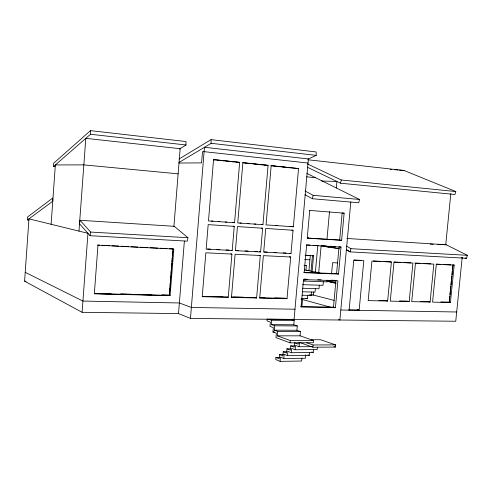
<?xml version="1.0" encoding="UTF-8"?>
<svg xmlns="http://www.w3.org/2000/svg" width="492" height="492" viewBox="0 0 492 492"><rect width="100%" height="100%" fill="white"/><g stroke="black" fill="none" stroke-linecap="round" stroke-linejoin="round"><path stroke-width="0.74" d="M55.042 166.671L53.523 166.53L53.536 163.344L90.473 130.638L185.964 141.542L186.037 144.98L179.543 149.076M27.472 219.949L27.503 217.033L52.773 198.03L52.755 201.259L27.472 219.949L28.991 220.041M82.09 312.303L24.6 281.196L28.96 218.848L87.951 233.3L82.09 312.303L178.51 313.601L190.459 318.41L455.752 321.251L462.16 257.66M51.113 224.278L55.35 164.931L83.849 164.888L178.135 173.83M78.978 231.105L85.799 138.35L180.146 148.695L173.897 226.615M169.396 293.81L169.279 295.335L162.403 295.169M169.519 292.285L169.888 287.715M170.011 286.19L170.373 281.621M170.496 280.096L170.865 275.526M170.988 274.001L171.351 269.432M171.474 267.906L171.843 263.337M171.966 261.812L172.329 257.242M172.452 255.717L172.821 251.148M173.006 248.86L169.396 295.378L94.513 293.583M170.103 295.63L173.842 249.057L97.976 245.194L94.335 293.829L170.103 295.63L168.688 295.12L161.819 294.954M178.51 313.601L184.377 241.117M190.459 318.41L204.469 147.292L308.392 158.934L294.062 319.523L292.838 319.13M231.917 254.093L205.853 252.802L202.23 296.682L228.27 297.297L231.917 254.093L230.797 253.86M234.253 226.357L208.184 224.623L206.16 249.13L232.218 250.483L234.253 226.357L233.134 226.191M234.561 222.728L239.665 162.323L213.553 159.574L208.485 220.939L234.561 222.728L232.876 222.501M260.286 255.502L235.114 254.253L231.468 297.371L256.615 297.967L260.286 255.502L259.112 255.268M262.642 228.239L237.458 226.566L235.422 250.649L260.594 251.953L262.642 228.239L261.461 228.079M262.949 224.678L268.085 165.318L242.87 162.661L237.765 222.95L262.949 224.678L261.769 224.524M267.248 318.761L267.058 320.925L270.372 322.051L269.991 326.411L273.349 327.586L272.962 331.971L276.369 333.195L275.981 337.61L290.096 342.838L313.275 342.746L313.478 340.507L300.058 335.833L277.316 335.821L277.709 331.399L274.284 330.181L274.671 325.784L271.295 324.615L271.676 320.249L268.343 319.13M279.757 357.426L275.932 357.475L275.748 359.547L280.089 361.362L301.657 361.036L301.904 358.274M283.263 354.591L279.554 354.627L279.179 358.816L275.932 357.475M280.089 361.362L280.465 357.167L283.779 358.52L305.452 358.231L305.766 354.757M290.698 257.015L263.38 255.655L259.708 298.041L287.002 298.681L290.698 257.015L289.468 256.781M293.066 230.262L265.735 228.448L263.687 252.113L291.006 253.528L293.066 230.262L291.83 230.096M293.373 226.763L298.539 168.522L271.178 165.644L266.043 224.887L293.373 226.763L292.137 226.609M286.959 351.712L283.226 351.743L282.857 355.962L279.554 354.627M283.779 358.52L284.155 354.295L287.519 355.642L309.302 355.384L309.554 352.586M290.704 348.791L286.959 348.816L286.578 353.065L283.226 351.743M287.519 355.642L287.9 351.38L291.313 352.715L313.207 352.493L313.459 349.677M290.096 342.838L290.298 340.562L277.316 335.821M294.511 345.827L290.741 345.845L290.36 350.132L286.959 348.816M291.313 352.715L291.701 348.428L295.169 349.744L317.168 349.566L317.365 347.432M300.058 335.833L300.452 331.473L296.916 330.273L297.303 325.938L293.81 324.781L294.191 320.476L290.747 319.369L269.093 319.136M295.169 349.744L295.557 345.421L299.081 346.731L312.807 346.645M309.72 210.435L307.236 238.171L341.639 240.305L344.136 213.177L342.149 212.999L339.664 240.022L341.639 240.305M298.226 342.672L298.097 344.123L294.585 342.832L294.198 347.149L290.741 345.845M301.885 306.707L302.531 299.56L301.006 299.523M307.992 238.663L308.115 237.273M299.081 346.731L299.474 342.377M327.235 280.422L327.106 281.867L304.972 281.092L305.175 278.896M319.603 272.98L305.962 270.096L306.356 265.686L304.197 265.25M308.921 270.711L310.28 255.6M301.313 298.57L307.266 298.712L307.58 295.237M311.03 271.375L312.451 255.594L313.539 255.791L312.113 271.602M302.143 295.206L311.122 295.44L311.436 291.934M313.588 291.977L313.312 295.034L310.003 294.948M315.39 272.076L317.814 245.293M315.347 288.589L315.028 292.125L302.248 291.762M318.607 273.681L321.141 245.754M311.424 339.744L320.563 339.732L335.587 344.867L335.384 347.075L312.863 347.223L313.072 344.984L306.817 342.752M319.314 285.194L318.994 288.755L302.371 288.25M326.996 239.106L329.505 211.597M323.342 281.75L323.016 285.335L302.518 284.665M336.319 187.969L336.915 181.474L321.627 181.001M331.547 273.89L332.574 262.666L337.555 262.9M335.433 307.672L301.061 307.033L303.521 279.567L337.912 280.803L335.433 307.672L333.49 307.143L335.95 280.372M338.527 274.069L336.565 273.663L339.043 246.763L341.017 247.07L338.527 274.069L304.142 272.685L306.614 245.084L341.017 247.07M350.808 201.966L339.886 320.009L338.582 319.634M349.117 310.144L353.773 260.145L363.803 260.643L359.142 310.317L357.143 309.788L358.674 309.812M391.386 262.015L371.915 261.049L368.182 300.6L387.647 301.061L391.386 262.015L389.996 261.781M409.178 301.571L412.923 263.085L394.006 262.144L390.267 301.122L409.178 301.571L407.062 301.086L399.51 300.907M430.094 302.063L433.846 264.124L415.463 263.208L411.718 301.627L430.094 302.063L427.935 301.59L420.297 301.405M445.752 244.585L450.826 193.59M449.141 302.395L449.288 300.87M449.442 299.339L449.749 296.282M449.903 294.751L450.285 290.926M450.438 289.401L450.746 286.338M450.9 284.813L451.281 280.987M451.435 279.462L451.742 276.399M451.896 274.874L452.277 271.049M452.431 269.518L452.738 266.461M449.319 302.439L453.077 264.96M454.184 265.133L436.318 264.247L432.566 302.125L450.438 302.543L454.184 265.133L452.708 264.905M80.042 220.275L79.52 223.774L90.079 235.705L187.317 241.148L187.962 237.716L174.266 226.314L80.042 220.275L90.639 232.07L187.962 237.716M90.079 235.705L90.639 232.07M306.854 173.393L359.541 199.463L358.723 202.772L312.371 198.731L313.158 195.318L305.052 190.994M308.035 159.783L404.073 170.49L455.789 191.542L454.959 194.5L340.501 183.202L341.263 179.986L307.537 163.977M346.645 246.123L350.937 248.681L350.144 251.898L466.539 258.282L467.4 255.317L446.256 244.776L346.786 238.46M53.523 166.53L90.479 134.261L186.037 144.98M179.02 159.021L211.056 139.636L316.098 151.93L316.264 155.38L307.887 159.162M178.922 162.514L211.154 143.307L316.264 155.38M238.515 162.329L239.665 162.323M178.996 163.03L201.585 162.889L202.501 151.714L204.112 151.659L308.029 163.03M313.072 344.984L335.587 344.867M290.298 340.562L313.478 340.507M266.885 165.318L268.085 165.318M277.709 331.399L300.452 331.473M272.962 331.971L274.468 331.977M274.284 330.181L296.916 330.273M297.279 168.516L298.539 168.522M274.671 325.784L297.303 325.938M271.295 324.615L293.81 324.781M271.676 320.249L294.191 320.476M294.979 309.216L191.357 307.438L179.371 302.967L82.927 301.073L25.221 272.322M340.815 310.003L456.687 311.99M300.729 306.522L333.49 307.143M348.742 309.886L358.705 310.058M212.107 296.424L222.796 296.682M232.839 296.922L243.478 297.174M253.355 297.414L256.615 297.967M259.469 297.562L264.764 297.685M274.597 297.918L285.182 298.17M378.858 300.415L385.58 300.575L387.647 301.061M440.807 301.897L448.237 302.07L450.438 302.543M202.206 296.436L227.347 297.033M231.154 297.125L256.639 297.691M259.346 297.789L286.018 298.429M100.792 293.484L110.712 293.724M120.626 293.964L131.309 294.222M141.222 294.456L151.905 294.714M99.759 293.669L111.217 293.945M121.149 294.179L131.844 294.437M141.776 294.677L151.708 294.911M24.6 281.196L26.131 281.24M303.939 279.216L307.752 279.351M317.66 279.714L321.245 279.843M331.005 280.194L334.763 280.329M430.143 244.167L433.212 244.284M437.812 244.456L446.256 244.776M303.792 272.34L336.565 273.663M304.443 270.028L305.962 270.096M306.59 270.477L308.859 270.575M304.081 265.588L306.356 265.686M304.573 259.548L309.892 259.807M354.148 260.04L361.048 260.385M373.317 260.994L380.986 261.375M383.286 261.492L390.193 261.83M394.024 262.021L400.925 262.365M403.231 262.482L410.894 262.863M414.731 263.054L420.869 263.361M423.169 263.472L430.838 263.853M436.201 264.124L440.807 264.352M443.108 264.462L450.777 264.844M207.618 248.952L210.674 249.112M216.787 249.432L219.844 249.585M225.957 249.905L229.014 250.065M235.256 250.391L238.3 250.545M245.145 250.902L248.183 251.061M254.272 251.375L257.31 251.535M264.186 251.892L267.217 252.052M274.026 252.402L276.295 252.525M283.109 252.876L286.135 253.036M305.028 255.213L309.48 255.44M305.36 255.373L313.539 255.791M97.379 245.028L99.673 245.145M101.973 245.262L109.624 245.649M111.918 245.766L118.806 246.123M121.1 246.24L128.75 246.627M131.044 246.744L137.932 247.095M140.226 247.212L147.877 247.605M150.171 247.722L157.821 248.109M160.115 248.226L167.003 248.577M169.297 248.694L173.123 248.891M329.031 246.904L326.301 246.75L339.437 248.823M331.669 247.242L333.201 247.328M350.937 248.681L467.4 255.317M306.252 244.868L310.065 245.09M313.115 245.268L318.453 245.576M321.504 245.754L326.842 246.062M329.892 246.234L335.23 246.547M307.635 238.036L339.664 240.022M211.462 221.031L212.993 221.136M218.343 221.505L219.875 221.609M225.225 221.978L226.757 222.083M239.875 222.981L241.394 223.085M247.482 223.503L249.001 223.608M254.333 223.977L255.852 224.081M275.618 225.434L277.137 225.539M290.003 226.425L291.522 226.529M309.345 210.385L344.136 213.177M390.322 169.359L391.847 169.482M394.904 169.734L397.96 169.986M399.492 170.109L404.073 170.49M313.158 195.318L359.541 199.463M341.263 179.986L455.789 191.542M306.602 176.831L315.643 177.741M213.362 159.666L238.706 162.317M242.519 162.723L267.728 165.373M270.784 165.693L298.281 168.59M213.405 159.752L214.893 159.906M217.864 160.22L219.352 160.38M222.329 160.693L223.817 160.847M226.787 161.161L228.276 161.315M231.996 161.708L233.485 161.862M236.461 162.175L237.943 162.335M245.717 163.153L247.236 163.313M254.856 164.113L256.381 164.273M260.188 164.672L261.713 164.832M264.757 165.158L266.283 165.318M273.921 166.118L275.434 166.278M278.466 166.597L279.979 166.757M283.011 167.077L284.53 167.237M288.318 167.637L289.831 167.797M461.213 257.587L462.738 257.79M465.02 258.085L466.539 258.282M321.866 245.779L326.387 246.486M327.893 246.726L329.4 246.966M330.907 247.199L336.067 248.011M337.088 248.171L339.019 248.478M289.776 253.306L291.006 253.528M259.419 251.726L260.594 251.953M231.099 250.256L232.218 250.483M326.731 280.188L335.679 282.18M326.946 281.178L335.784 283.158M327.266 281.326L336.097 283.312M303.539 280.76L304.972 281.092M312.783 294.899L334.166 300.415M309.038 294.899L311.122 295.44M305.969 298.361L307.266 298.712M302.531 299.56L330.698 307.242M285.791 298.343L287.002 298.681M227.163 296.947L228.27 297.297M333.927 346.571L335.384 347.075M300.175 342.629L312.863 347.223M311.793 351.971L313.207 352.493M307.912 354.855L309.302 355.384M307.279 167.2L340.501 183.202M304.96 194.715L312.371 198.731M346.356 249.77L350.144 251.898L346.374 249.622M211.056 139.636L211.154 143.307M90.473 130.638L90.479 134.261"/></g></svg>
